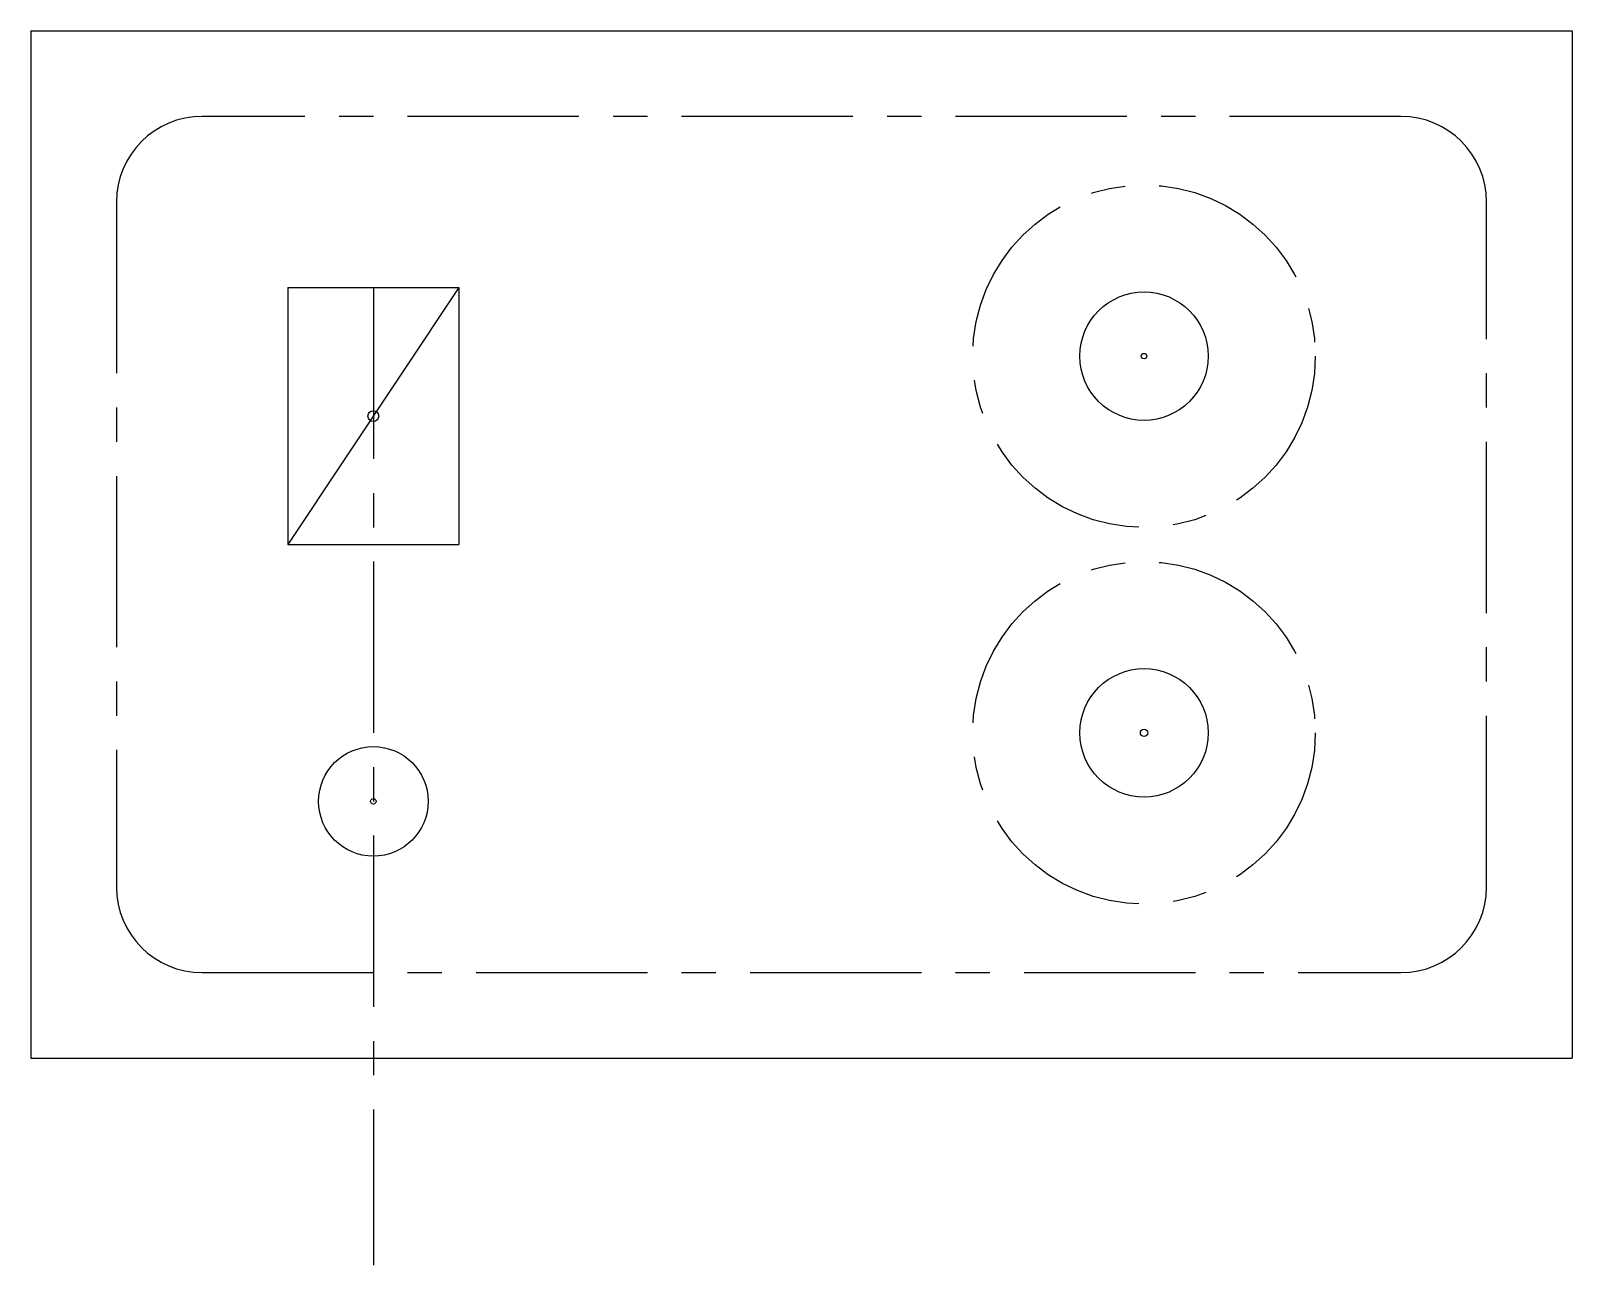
# Model space of a CAD drawing. Header units: inches. Extents: x -4.12 to 0.38, y 0.84 to 4.45.
import ezdxf

# ---------------------------------------------------------------- set-up
doc = ezdxf.new("R2010")
doc.units = ezdxf.units.IN
doc.header["$MEASUREMENT"] = 0
doc.linetypes.add('CENTERX2', pattern=[0.8, 0.5, -0.1, 0.1, -0.1])

msp = doc.modelspace()

# ---------------------------------------------------------------- linework, layer by layer
at = {"color": 7, "linetype": 'Continuous'}
for p, q in [((-4.1166, 4.4452), (0.3834, 4.4452)), ((-4.1166, 4.4452), (-4.1166, 1.4452)), ((0.3834, 4.4452), (0.3834, 1.4452)), ((-3.3666, 3.6952), (-2.8666, 3.6952)), ((-3.3666, 3.6952), (-3.3666, 2.9452)), ((-2.8666, 3.6952), (-3.3666, 2.9452)), ((-2.8666, 3.6952), (-2.8666, 2.9452)), ((-3.3666, 2.9452), (-2.8666, 2.9452)), ((-4.1166, 1.4452), (0.3834, 1.4452))]:
    msp.add_line(p, q, dxfattribs=at)
at = {"color": 7, "linetype": 'CENTERX2'}
for p, q in [((-0.1166, 4.1952), (-3.6166, 4.1952)), ((-3.8666, 3.9452), (-3.8666, 1.9452)), ((0.1334, 1.9452), (0.1334, 3.9452)), ((-3.1166, 3.6952), (-3.1166, 0.8408)), ((-3.6166, 1.6952), (-0.1166, 1.6952))]:
    msp.add_line(p, q, dxfattribs=at)
for centre in [(-0.8666, 3.4952), (-0.8666, 2.3952)]:
    msp.add_circle(centre, 0.5, dxfattribs=at)
at = {"color": 7, "linetype": 'Continuous'}
for centre, radius in [((-0.8666, 3.4952), 0.1875), ((-0.8666, 3.4952), 0.00789), ((-3.1166, 3.3202), 0.0157), ((-0.8666, 2.3952), 0.1875), ((-0.8666, 2.3952), 0.0107), ((-3.1166, 2.1952), 0.16), ((-3.1166, 2.1952), 0.00795)]:
    msp.add_circle(centre, radius, dxfattribs=at)
at = {"color": 7, "linetype": 'CENTERX2'}
for centre, start, end in [((-3.6166, 3.9452), 90, 180), ((-0.1166, 3.9452), 0, 90), ((-3.6166, 1.9452), 180, 270), ((-0.1166, 1.9452), 270, 0)]:
    msp.add_arc(centre, 0.25, start, end, dxfattribs=at)

doc.saveas('drawing.dxf')
